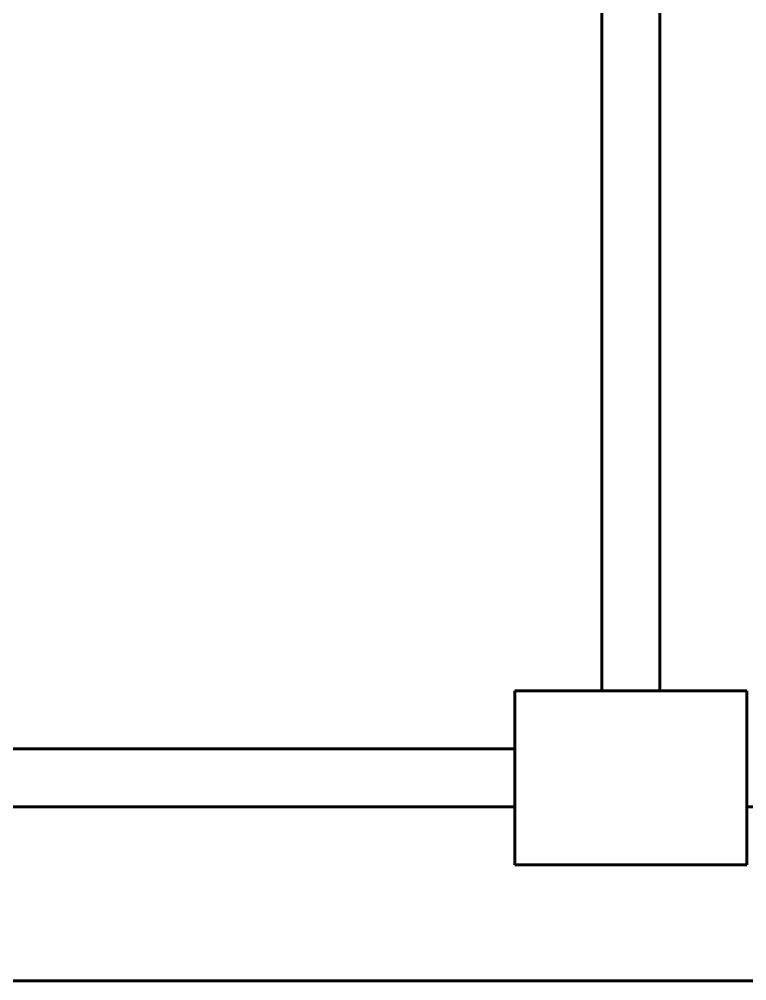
# Model space of a CAD drawing. Extents: x 0 to 297, y 0 to 292.
# Drawn here: x 126.37 to 132.64, y 67.02 to 75.31 of the extents above; entities that cross this region are included whole.
import ezdxf

# ---------------------------------------------------------------- set-up
doc = ezdxf.new("R2010")
doc.units = 0
doc.header["$MEASUREMENT"] = 0
doc.linetypes.add('K5LT_BASIC', pattern=[0])
doc.layers.add('Системный слой', color=7, linetype='Continuous')

# ---------------------------------------------------------------- blocks, each defined once
blk = doc.blocks.new('*U')
at = {"layer": 'Системный слой', "linetype": 'K5LT_BASIC', "lineweight": 60}
for p, q in [((132.642, 69.5189), (130.642, 69.5189)), ((130.642, 69.5189), (130.642, 68.0189)), ((132.642, 69.5189), (130.642, 69.5189)), ((130.642, 69.5189), (130.642, 68.0189)), ((132.642, 69.5189), (130.642, 69.5189)), ((130.642, 69.5189), (130.642, 68.0189)), ((132.642, 68.0189), (132.642, 69.5189)), ((132.642, 68.0189), (132.642, 69.5189)), ((132.642, 68.0189), (132.642, 69.5189)), ((130.642, 68.0189), (132.642, 68.0189)), ((130.642, 68.0189), (132.642, 68.0189)), ((130.642, 68.0189), (132.642, 68.0189))]:
    blk.add_line(p, q, dxfattribs=at)

msp = doc.modelspace()

# ---------------------------------------------------------------- linework, layer by layer
at = {"layer": 'Системный слой', "linetype": 'K5LT_BASIC', "lineweight": 60}
for p, q in [((131.8916, 92.0192), (131.8918, 69.5186)), ((131.3918, 69.5189), (131.3918, 89.5189)), ((131.8918, 69.5186), (131.8918, 89.5189)), ((131.3917, 69.5185), (131.3917, 83.5185)), ((131.8917, 69.5185), (131.8917, 83.5185)), ((131.3918, 82.5186), (131.3918, 69.5189)), ((131.8918, 69.5186), (131.8918, 82.5186)), ((130.642, 69.5189), (130.642, 68.0189)), ((130.642, 69.5189), (132.642, 69.5189)), ((132.642, 69.5189), (130.642, 69.5189)), ((130.642, 68.0189), (130.642, 69.5189)), ((130.642, 69.5189), (130.642, 68.0189)), ((130.642, 69.5189), (132.642, 69.5189)), ((131.1417, 69.5185), (130.642, 69.5189)), ((132.642, 69.5189), (130.642, 69.5189)), ((130.642, 69.5189), (130.642, 68.0189)), ((130.642, 69.5189), (132.642, 69.5189)), ((132.642, 69.5189), (130.642, 69.5189)), ((130.642, 68.0189), (130.642, 69.5189)), ((130.642, 69.5189), (130.642, 68.0189)), ((130.642, 69.5189), (132.642, 69.5189)), ((132.642, 69.5189), (132.642, 68.0189)), ((132.642, 69.5189), (132.642, 68.0189)), ((132.642, 69.5189), (132.642, 68.0189)), ((132.642, 69.5189), (132.642, 68.0189)), ((132.642, 69.5189), (132.642, 68.5189)), ((132.642, 68.0189), (132.642, 69.5189)), ((132.642, 69.5189), (132.642, 68.0189)), ((132.642, 69.5189), (132.642, 68.0189)), ((132.642, 69.5189), (132.642, 68.0189)), ((132.642, 69.5189), (132.642, 68.0189)), ((124.6422, 69.019), (130.6422, 69.019)), ((130.642, 68.5189), (124.642, 68.5189)), ((138.642, 68.5189), (132.642, 68.5189)), ((132.642, 68.0189), (130.642, 68.0189)), ((130.642, 68.0189), (132.642, 68.0189)), ((132.642, 68.0189), (130.642, 68.0189)), ((130.642, 68.0189), (132.642, 68.0189)), ((132.642, 68.0189), (130.642, 68.0189)), ((130.642, 68.0189), (132.642, 68.0189)), ((132.642, 68.0189), (130.642, 68.0189)), ((130.642, 68.0189), (132.642, 68.0189)), ((131.892, 68.0189), (131.142, 68.0189)), ((131.892, 68.0189), (131.142, 68.0189)), ((131.892, 68.0189), (131.142, 68.0189)), ((131.892, 68.0189), (131.142, 68.0189)), ((135.6417, 67.0189), (124.642, 67.0189))]:
    msp.add_line(p, q, dxfattribs=at)

# ---------------------------------------------------------------- block references
at = {"layer": 'Системный слой'}
msp.add_blockref('*U', (0, 0), dxfattribs=at)
msp.add_blockref('*U', (0, 0), dxfattribs=at)
msp.add_blockref('*U', (0, 0), dxfattribs=at)
msp.add_blockref('*U', (0, 0), dxfattribs=at)
msp.add_blockref('*U', (0, 0), dxfattribs=at)
msp.add_blockref('*U', (0, 0), dxfattribs=at)
msp.add_blockref('*U', (0, 0), dxfattribs=at)
msp.add_blockref('*U', (0, 0), dxfattribs=at)
msp.add_blockref('*U', (0, 0), dxfattribs=at)
msp.add_blockref('*U', (0, 0), dxfattribs=at)
msp.add_blockref('*U', (0, 0), dxfattribs=at)
msp.add_blockref('*U', (0, 0), dxfattribs=at)
msp.add_blockref('*U', (0, 0), dxfattribs=at)
msp.add_blockref('*U', (0, 0), dxfattribs=at)
msp.add_blockref('*U', (0, 0), dxfattribs=at)
msp.add_blockref('*U', (0, 0), dxfattribs=at)
msp.add_blockref('*U', (0, 0), dxfattribs=at)
msp.add_blockref('*U', (0, 0), dxfattribs=at)
msp.add_blockref('*U', (0, 0), dxfattribs=at)
msp.add_blockref('*U', (0, 0), dxfattribs=at)
msp.add_blockref('*U', (0, 0), dxfattribs=at)
msp.add_blockref('*U', (0, 0), dxfattribs=at)
msp.add_blockref('*U', (0, 0), dxfattribs=at)
msp.add_blockref('*U', (0, 0), dxfattribs=at)
msp.add_blockref('*U', (0, 0), dxfattribs=at)
msp.add_blockref('*U', (0, 0), dxfattribs=at)
msp.add_blockref('*U', (0, 0), dxfattribs=at)
msp.add_blockref('*U', (0, 0), dxfattribs=at)
msp.add_blockref('*U', (0, 0), dxfattribs=at)
msp.add_blockref('*U', (0, 0), dxfattribs=at)
msp.add_blockref('*U', (0, 0), dxfattribs=at)
msp.add_blockref('*U', (0, 0), dxfattribs=at)
msp.add_blockref('*U', (0, 0), dxfattribs=at)
msp.add_blockref('*U', (0, 0), dxfattribs=at)
msp.add_blockref('*U', (0, 0), dxfattribs=at)
msp.add_blockref('*U', (0, 0), dxfattribs=at)
msp.add_blockref('*U', (0, 0), dxfattribs=at)
msp.add_blockref('*U', (0, 0), dxfattribs=at)
msp.add_blockref('*U', (0, 0), dxfattribs=at)
msp.add_blockref('*U', (0, 0), dxfattribs=at)
msp.add_blockref('*U', (0, 0), dxfattribs=at)
msp.add_blockref('*U', (0, 0), dxfattribs=at)
msp.add_blockref('*U', (0, 0), dxfattribs=at)
msp.add_blockref('*U', (0, 0), dxfattribs=at)
msp.add_blockref('*U', (0, 0), dxfattribs=at)
msp.add_blockref('*U', (0, 0), dxfattribs=at)
msp.add_blockref('*U', (0, 0), dxfattribs=at)
msp.add_blockref('*U', (0, 0), dxfattribs=at)
msp.add_blockref('*U', (0, 0), dxfattribs=at)
msp.add_blockref('*U', (0, 0), dxfattribs=at)
msp.add_blockref('*U', (0, 0), dxfattribs=at)
msp.add_blockref('*U', (0, 0), dxfattribs=at)
msp.add_blockref('*U', (0, 0), dxfattribs=at)
msp.add_blockref('*U', (0, 0), dxfattribs=at)
msp.add_blockref('*U', (0, 0), dxfattribs=at)
msp.add_blockref('*U', (0, 0), dxfattribs=at)
msp.add_blockref('*U', (0, 0), dxfattribs=at)
msp.add_blockref('*U', (0, 0), dxfattribs=at)
msp.add_blockref('*U', (0, 0), dxfattribs=at)
msp.add_blockref('*U', (0, 0), dxfattribs=at)
msp.add_blockref('*U', (0, 0), dxfattribs=at)
msp.add_blockref('*U', (0, 0), dxfattribs=at)
msp.add_blockref('*U', (0, 0), dxfattribs=at)
msp.add_blockref('*U', (0, 0), dxfattribs=at)
msp.add_blockref('*U', (0, 0), dxfattribs=at)
msp.add_blockref('*U', (0, 0), dxfattribs=at)
msp.add_blockref('*U', (0, 0), dxfattribs=at)
msp.add_blockref('*U', (0, 0), dxfattribs=at)
msp.add_blockref('*U', (0, 0), dxfattribs=at)
msp.add_blockref('*U', (0, 0), dxfattribs=at)
msp.add_blockref('*U', (0, 0), dxfattribs=at)
msp.add_blockref('*U', (0, 0), dxfattribs=at)
msp.add_blockref('*U', (0, 0), dxfattribs=at)
msp.add_blockref('*U', (0, 0), dxfattribs=at)
msp.add_blockref('*U', (0, 0), dxfattribs=at)
msp.add_blockref('*U', (0, 0), dxfattribs=at)
msp.add_blockref('*U', (0, 0), dxfattribs=at)
msp.add_blockref('*U', (0, 0), dxfattribs=at)
msp.add_blockref('*U', (0, 0), dxfattribs=at)
msp.add_blockref('*U', (0, 0), dxfattribs=at)
msp.add_blockref('*U', (0, 0), dxfattribs=at)
msp.add_blockref('*U', (0, 0), dxfattribs=at)
msp.add_blockref('*U', (0, 0), dxfattribs=at)
msp.add_blockref('*U', (0, 0), dxfattribs=at)
msp.add_blockref('*U', (0, 0), dxfattribs=at)
msp.add_blockref('*U', (0, 0), dxfattribs=at)
msp.add_blockref('*U', (0, 0), dxfattribs=at)
msp.add_blockref('*U', (0, 0), dxfattribs=at)
msp.add_blockref('*U', (0, 0), dxfattribs=at)
msp.add_blockref('*U', (0, 0), dxfattribs=at)
msp.add_blockref('*U', (0, 0), dxfattribs=at)
msp.add_blockref('*U', (0, 0), dxfattribs=at)
msp.add_blockref('*U', (0, 0), dxfattribs=at)
msp.add_blockref('*U', (0, 0), dxfattribs=at)
msp.add_blockref('*U', (0, 0), dxfattribs=at)
msp.add_blockref('*U', (0, 0), dxfattribs=at)
msp.add_blockref('*U', (0, 0), dxfattribs=at)
msp.add_blockref('*U', (0, 0), dxfattribs=at)
msp.add_blockref('*U', (0, 0), dxfattribs=at)
msp.add_blockref('*U', (0, 0), dxfattribs=at)
msp.add_blockref('*U', (0, 0), dxfattribs=at)
msp.add_blockref('*U', (0, 0), dxfattribs=at)
msp.add_blockref('*U', (0, 0), dxfattribs=at)
msp.add_blockref('*U', (0, 0), dxfattribs=at)
msp.add_blockref('*U', (0, 0), dxfattribs=at)
msp.add_blockref('*U', (0, 0), dxfattribs=at)
msp.add_blockref('*U', (0, 0), dxfattribs=at)
msp.add_blockref('*U', (0, 0), dxfattribs=at)
msp.add_blockref('*U', (0, 0), dxfattribs=at)
msp.add_blockref('*U', (0, 0), dxfattribs=at)
msp.add_blockref('*U', (0, 0), dxfattribs=at)
msp.add_blockref('*U', (0, 0), dxfattribs=at)
msp.add_blockref('*U', (0, 0), dxfattribs=at)
msp.add_blockref('*U', (0, 0), dxfattribs=at)
msp.add_blockref('*U', (0, 0), dxfattribs=at)
msp.add_blockref('*U', (0, 0), dxfattribs=at)
msp.add_blockref('*U', (0, 0), dxfattribs=at)
msp.add_blockref('*U', (0, 0), dxfattribs=at)
msp.add_blockref('*U', (0, 0), dxfattribs=at)
msp.add_blockref('*U', (0, 0), dxfattribs=at)
msp.add_blockref('*U', (0, 0), dxfattribs=at)
msp.add_blockref('*U', (0, 0), dxfattribs=at)
msp.add_blockref('*U', (0, 0), dxfattribs=at)
msp.add_blockref('*U', (0, 0), dxfattribs=at)
msp.add_blockref('*U', (0, 0), dxfattribs=at)
msp.add_blockref('*U', (0, 0), dxfattribs=at)
msp.add_blockref('*U', (0, 0), dxfattribs=at)
msp.add_blockref('*U', (0, 0), dxfattribs=at)
msp.add_blockref('*U', (0, 0), dxfattribs=at)
msp.add_blockref('*U', (0, 0), dxfattribs=at)
msp.add_blockref('*U', (0, 0), dxfattribs=at)
msp.add_blockref('*U', (0, 0), dxfattribs=at)
msp.add_blockref('*U', (0, 0), dxfattribs=at)
msp.add_blockref('*U', (0, 0), dxfattribs=at)
msp.add_blockref('*U', (0, 0), dxfattribs=at)
msp.add_blockref('*U', (0, 0), dxfattribs=at)
msp.add_blockref('*U', (0, 0), dxfattribs=at)
msp.add_blockref('*U', (0, 0), dxfattribs=at)
msp.add_blockref('*U', (0, 0), dxfattribs=at)
msp.add_blockref('*U', (0, 0), dxfattribs=at)
msp.add_blockref('*U', (0, 0), dxfattribs=at)
msp.add_blockref('*U', (0, 0), dxfattribs=at)
msp.add_blockref('*U', (0, 0), dxfattribs=at)
msp.add_blockref('*U', (0, 0), dxfattribs=at)
msp.add_blockref('*U', (0, 0), dxfattribs=at)
msp.add_blockref('*U', (0, 0), dxfattribs=at)
msp.add_blockref('*U', (0, 0), dxfattribs=at)
msp.add_blockref('*U', (0, 0), dxfattribs=at)
msp.add_blockref('*U', (0, 0), dxfattribs=at)
msp.add_blockref('*U', (0, 0), dxfattribs=at)
msp.add_blockref('*U', (0, 0), dxfattribs=at)
msp.add_blockref('*U', (0, 0), dxfattribs=at)
msp.add_blockref('*U', (0, 0), dxfattribs=at)
msp.add_blockref('*U', (0, 0), dxfattribs=at)
msp.add_blockref('*U', (0, 0), dxfattribs=at)
msp.add_blockref('*U', (0, 0), dxfattribs=at)
msp.add_blockref('*U', (0, 0), dxfattribs=at)
msp.add_blockref('*U', (0, 0), dxfattribs=at)
msp.add_blockref('*U', (0, 0), dxfattribs=at)
msp.add_blockref('*U', (0, 0), dxfattribs=at)
msp.add_blockref('*U', (0, 0), dxfattribs=at)
msp.add_blockref('*U', (0, 0), dxfattribs=at)
msp.add_blockref('*U', (0, 0), dxfattribs=at)
msp.add_blockref('*U', (0, 0), dxfattribs=at)
msp.add_blockref('*U', (0, 0), dxfattribs=at)
msp.add_blockref('*U', (0, 0), dxfattribs=at)
msp.add_blockref('*U', (0, 0), dxfattribs=at)
msp.add_blockref('*U', (0, 0), dxfattribs=at)
msp.add_blockref('*U', (0, 0), dxfattribs=at)
msp.add_blockref('*U', (0, 0), dxfattribs=at)
msp.add_blockref('*U', (0, 0), dxfattribs=at)
msp.add_blockref('*U', (0, 0), dxfattribs=at)
msp.add_blockref('*U', (0, 0), dxfattribs=at)
msp.add_blockref('*U', (0, 0), dxfattribs=at)
msp.add_blockref('*U', (0, 0), dxfattribs=at)
msp.add_blockref('*U', (0, 0), dxfattribs=at)
msp.add_blockref('*U', (0, 0), dxfattribs=at)
msp.add_blockref('*U', (0, 0), dxfattribs=at)
msp.add_blockref('*U', (0, 0), dxfattribs=at)
msp.add_blockref('*U', (0, 0), dxfattribs=at)
msp.add_blockref('*U', (0, 0), dxfattribs=at)
msp.add_blockref('*U', (0, 0), dxfattribs=at)
msp.add_blockref('*U', (0, 0), dxfattribs=at)
msp.add_blockref('*U', (0, 0), dxfattribs=at)
msp.add_blockref('*U', (0, 0), dxfattribs=at)
msp.add_blockref('*U', (0, 0), dxfattribs=at)
msp.add_blockref('*U', (0, 0), dxfattribs=at)
msp.add_blockref('*U', (0, 0), dxfattribs=at)
msp.add_blockref('*U', (0, 0), dxfattribs=at)
msp.add_blockref('*U', (0, 0), dxfattribs=at)
msp.add_blockref('*U', (0, 0), dxfattribs=at)
msp.add_blockref('*U', (0, 0), dxfattribs=at)
msp.add_blockref('*U', (0, 0), dxfattribs=at)
msp.add_blockref('*U', (0, 0), dxfattribs=at)
msp.add_blockref('*U', (0, 0), dxfattribs=at)
msp.add_blockref('*U', (0, 0), dxfattribs=at)
msp.add_blockref('*U', (0, 0), dxfattribs=at)
msp.add_blockref('*U', (0, 0), dxfattribs=at)
msp.add_blockref('*U', (0, 0), dxfattribs=at)
msp.add_blockref('*U', (0, 0), dxfattribs=at)
msp.add_blockref('*U', (0, 0), dxfattribs=at)
msp.add_blockref('*U', (0, 0), dxfattribs=at)
msp.add_blockref('*U', (0, 0), dxfattribs=at)
msp.add_blockref('*U', (0, 0), dxfattribs=at)
msp.add_blockref('*U', (0, 0), dxfattribs=at)
msp.add_blockref('*U', (0, 0), dxfattribs=at)
msp.add_blockref('*U', (0, 0), dxfattribs=at)
msp.add_blockref('*U', (0, 0), dxfattribs=at)
msp.add_blockref('*U', (0, 0), dxfattribs=at)
msp.add_blockref('*U', (0, 0), dxfattribs=at)
msp.add_blockref('*U', (0, 0), dxfattribs=at)
msp.add_blockref('*U', (0, 0), dxfattribs=at)
msp.add_blockref('*U', (0, 0), dxfattribs=at)
msp.add_blockref('*U', (0, 0), dxfattribs=at)
msp.add_blockref('*U', (0, 0), dxfattribs=at)
msp.add_blockref('*U', (0, 0), dxfattribs=at)
msp.add_blockref('*U', (0, 0), dxfattribs=at)
msp.add_blockref('*U', (0, 0), dxfattribs=at)
msp.add_blockref('*U', (0, 0), dxfattribs=at)
msp.add_blockref('*U', (0, 0), dxfattribs=at)
msp.add_blockref('*U', (0, 0), dxfattribs=at)
msp.add_blockref('*U', (0, 0), dxfattribs=at)
msp.add_blockref('*U', (0, 0), dxfattribs=at)
msp.add_blockref('*U', (0, 0), dxfattribs=at)
msp.add_blockref('*U', (0, 0), dxfattribs=at)
msp.add_blockref('*U', (0, 0), dxfattribs=at)
msp.add_blockref('*U', (0, 0), dxfattribs=at)
msp.add_blockref('*U', (0, 0), dxfattribs=at)
msp.add_blockref('*U', (0, 0), dxfattribs=at)
msp.add_blockref('*U', (0, 0), dxfattribs=at)
msp.add_blockref('*U', (0, 0), dxfattribs=at)
msp.add_blockref('*U', (0, 0), dxfattribs=at)
msp.add_blockref('*U', (0, 0), dxfattribs=at)
msp.add_blockref('*U', (0, 0), dxfattribs=at)
msp.add_blockref('*U', (0, 0), dxfattribs=at)
msp.add_blockref('*U', (0, 0), dxfattribs=at)
msp.add_blockref('*U', (0, 0), dxfattribs=at)
msp.add_blockref('*U', (0, 0), dxfattribs=at)
msp.add_blockref('*U', (0, 0), dxfattribs=at)
msp.add_blockref('*U', (0, 0), dxfattribs=at)
msp.add_blockref('*U', (0, 0), dxfattribs=at)
msp.add_blockref('*U', (0, 0), dxfattribs=at)
msp.add_blockref('*U', (0, 0), dxfattribs=at)
msp.add_blockref('*U', (0, 0), dxfattribs=at)
msp.add_blockref('*U', (0, 0), dxfattribs=at)
msp.add_blockref('*U', (0, 0), dxfattribs=at)
msp.add_blockref('*U', (0, 0), dxfattribs=at)
msp.add_blockref('*U', (0, 0), dxfattribs=at)
msp.add_blockref('*U', (0, 0), dxfattribs=at)
msp.add_blockref('*U', (0, 0), dxfattribs=at)
msp.add_blockref('*U', (0, 0), dxfattribs=at)
msp.add_blockref('*U', (0, 0), dxfattribs=at)
msp.add_blockref('*U', (0, 0), dxfattribs=at)
msp.add_blockref('*U', (0, 0), dxfattribs=at)
msp.add_blockref('*U', (0, 0), dxfattribs=at)
msp.add_blockref('*U', (0, 0), dxfattribs=at)
msp.add_blockref('*U', (0, 0), dxfattribs=at)
msp.add_blockref('*U', (0, 0), dxfattribs=at)
msp.add_blockref('*U', (0, 0), dxfattribs=at)
msp.add_blockref('*U', (0, 0), dxfattribs=at)
msp.add_blockref('*U', (0, 0), dxfattribs=at)
msp.add_blockref('*U', (0, 0), dxfattribs=at)
msp.add_blockref('*U', (0, 0), dxfattribs=at)
msp.add_blockref('*U', (0, 0), dxfattribs=at)
msp.add_blockref('*U', (0, 0), dxfattribs=at)
msp.add_blockref('*U', (0, 0), dxfattribs=at)
msp.add_blockref('*U', (0, 0), dxfattribs=at)
msp.add_blockref('*U', (0, 0), dxfattribs=at)
msp.add_blockref('*U', (0, 0), dxfattribs=at)
msp.add_blockref('*U', (0, 0), dxfattribs=at)
msp.add_blockref('*U', (0, 0), dxfattribs=at)
msp.add_blockref('*U', (0, 0), dxfattribs=at)
msp.add_blockref('*U', (0, 0), dxfattribs=at)
msp.add_blockref('*U', (0, 0), dxfattribs=at)
msp.add_blockref('*U', (0, 0), dxfattribs=at)
msp.add_blockref('*U', (0, 0), dxfattribs=at)
msp.add_blockref('*U', (0, 0), dxfattribs=at)
msp.add_blockref('*U', (0, 0), dxfattribs=at)
msp.add_blockref('*U', (0, 0), dxfattribs=at)
msp.add_blockref('*U', (0, 0), dxfattribs=at)
msp.add_blockref('*U', (0, 0), dxfattribs=at)
msp.add_blockref('*U', (0, 0), dxfattribs=at)
msp.add_blockref('*U', (0, 0), dxfattribs=at)
msp.add_blockref('*U', (0, 0), dxfattribs=at)
msp.add_blockref('*U', (0, 0), dxfattribs=at)
msp.add_blockref('*U', (0, 0), dxfattribs=at)
msp.add_blockref('*U', (0, 0), dxfattribs=at)
msp.add_blockref('*U', (0, 0), dxfattribs=at)
msp.add_blockref('*U', (0, 0), dxfattribs=at)
msp.add_blockref('*U', (0, 0), dxfattribs=at)
msp.add_blockref('*U', (0, 0), dxfattribs=at)
msp.add_blockref('*U', (0, 0), dxfattribs=at)
msp.add_blockref('*U', (0, 0), dxfattribs=at)
msp.add_blockref('*U', (0, 0), dxfattribs=at)
msp.add_blockref('*U', (0, 0), dxfattribs=at)
msp.add_blockref('*U', (0, 0), dxfattribs=at)
msp.add_blockref('*U', (0, 0), dxfattribs=at)
msp.add_blockref('*U', (0, 0), dxfattribs=at)
msp.add_blockref('*U', (0, 0), dxfattribs=at)
msp.add_blockref('*U', (0, 0), dxfattribs=at)
msp.add_blockref('*U', (0, 0), dxfattribs=at)
msp.add_blockref('*U', (0, 0), dxfattribs=at)
msp.add_blockref('*U', (0, 0), dxfattribs=at)
msp.add_blockref('*U', (0, 0), dxfattribs=at)
msp.add_blockref('*U', (0, 0), dxfattribs=at)
msp.add_blockref('*U', (0, 0), dxfattribs=at)
msp.add_blockref('*U', (0, 0), dxfattribs=at)
msp.add_blockref('*U', (0, 0), dxfattribs=at)
msp.add_blockref('*U', (0, 0), dxfattribs=at)
msp.add_blockref('*U', (0, 0), dxfattribs=at)
msp.add_blockref('*U', (0, 0), dxfattribs=at)
msp.add_blockref('*U', (0, 0), dxfattribs=at)
msp.add_blockref('*U', (0, 0), dxfattribs=at)
msp.add_blockref('*U', (0, 0), dxfattribs=at)
msp.add_blockref('*U', (0, 0), dxfattribs=at)
msp.add_blockref('*U', (0, 0), dxfattribs=at)
msp.add_blockref('*U', (0, 0), dxfattribs=at)
msp.add_blockref('*U', (0, 0), dxfattribs=at)
msp.add_blockref('*U', (0, 0), dxfattribs=at)
msp.add_blockref('*U', (0, 0), dxfattribs=at)
msp.add_blockref('*U', (0, 0), dxfattribs=at)
msp.add_blockref('*U', (0, 0), dxfattribs=at)
msp.add_blockref('*U', (0, 0), dxfattribs=at)
msp.add_blockref('*U', (0, 0), dxfattribs=at)
msp.add_blockref('*U', (0, 0), dxfattribs=at)
msp.add_blockref('*U', (0, 0), dxfattribs=at)
msp.add_blockref('*U', (0, 0), dxfattribs=at)
msp.add_blockref('*U', (0, 0), dxfattribs=at)
msp.add_blockref('*U', (0, 0), dxfattribs=at)
msp.add_blockref('*U', (0, 0), dxfattribs=at)
msp.add_blockref('*U', (0, 0), dxfattribs=at)
msp.add_blockref('*U', (0, 0), dxfattribs=at)
msp.add_blockref('*U', (0, 0), dxfattribs=at)
msp.add_blockref('*U', (0, 0), dxfattribs=at)
msp.add_blockref('*U', (0, 0), dxfattribs=at)
msp.add_blockref('*U', (0, 0), dxfattribs=at)
msp.add_blockref('*U', (0, 0), dxfattribs=at)
msp.add_blockref('*U', (0, 0), dxfattribs=at)
msp.add_blockref('*U', (0, 0), dxfattribs=at)
msp.add_blockref('*U', (0, 0), dxfattribs=at)
msp.add_blockref('*U', (0, 0), dxfattribs=at)
msp.add_blockref('*U', (0, 0), dxfattribs=at)
msp.add_blockref('*U', (0, 0), dxfattribs=at)
msp.add_blockref('*U', (0, 0), dxfattribs=at)
msp.add_blockref('*U', (0, 0), dxfattribs=at)
msp.add_blockref('*U', (0, 0), dxfattribs=at)
msp.add_blockref('*U', (0, 0), dxfattribs=at)
msp.add_blockref('*U', (0, 0), dxfattribs=at)
msp.add_blockref('*U', (0, 0), dxfattribs=at)
msp.add_blockref('*U', (0, 0), dxfattribs=at)
msp.add_blockref('*U', (0, 0), dxfattribs=at)
msp.add_blockref('*U', (0, 0), dxfattribs=at)
msp.add_blockref('*U', (0, 0), dxfattribs=at)
msp.add_blockref('*U', (0, 0), dxfattribs=at)
msp.add_blockref('*U', (0, 0), dxfattribs=at)
msp.add_blockref('*U', (0, 0), dxfattribs=at)
msp.add_blockref('*U', (0, 0), dxfattribs=at)
msp.add_blockref('*U', (0, 0), dxfattribs=at)
msp.add_blockref('*U', (0, 0), dxfattribs=at)
msp.add_blockref('*U', (0, 0), dxfattribs=at)
msp.add_blockref('*U', (0, 0), dxfattribs=at)
msp.add_blockref('*U', (0, 0), dxfattribs=at)
msp.add_blockref('*U', (0, 0), dxfattribs=at)
msp.add_blockref('*U', (0, 0), dxfattribs=at)

doc.saveas('drawing.dxf')
